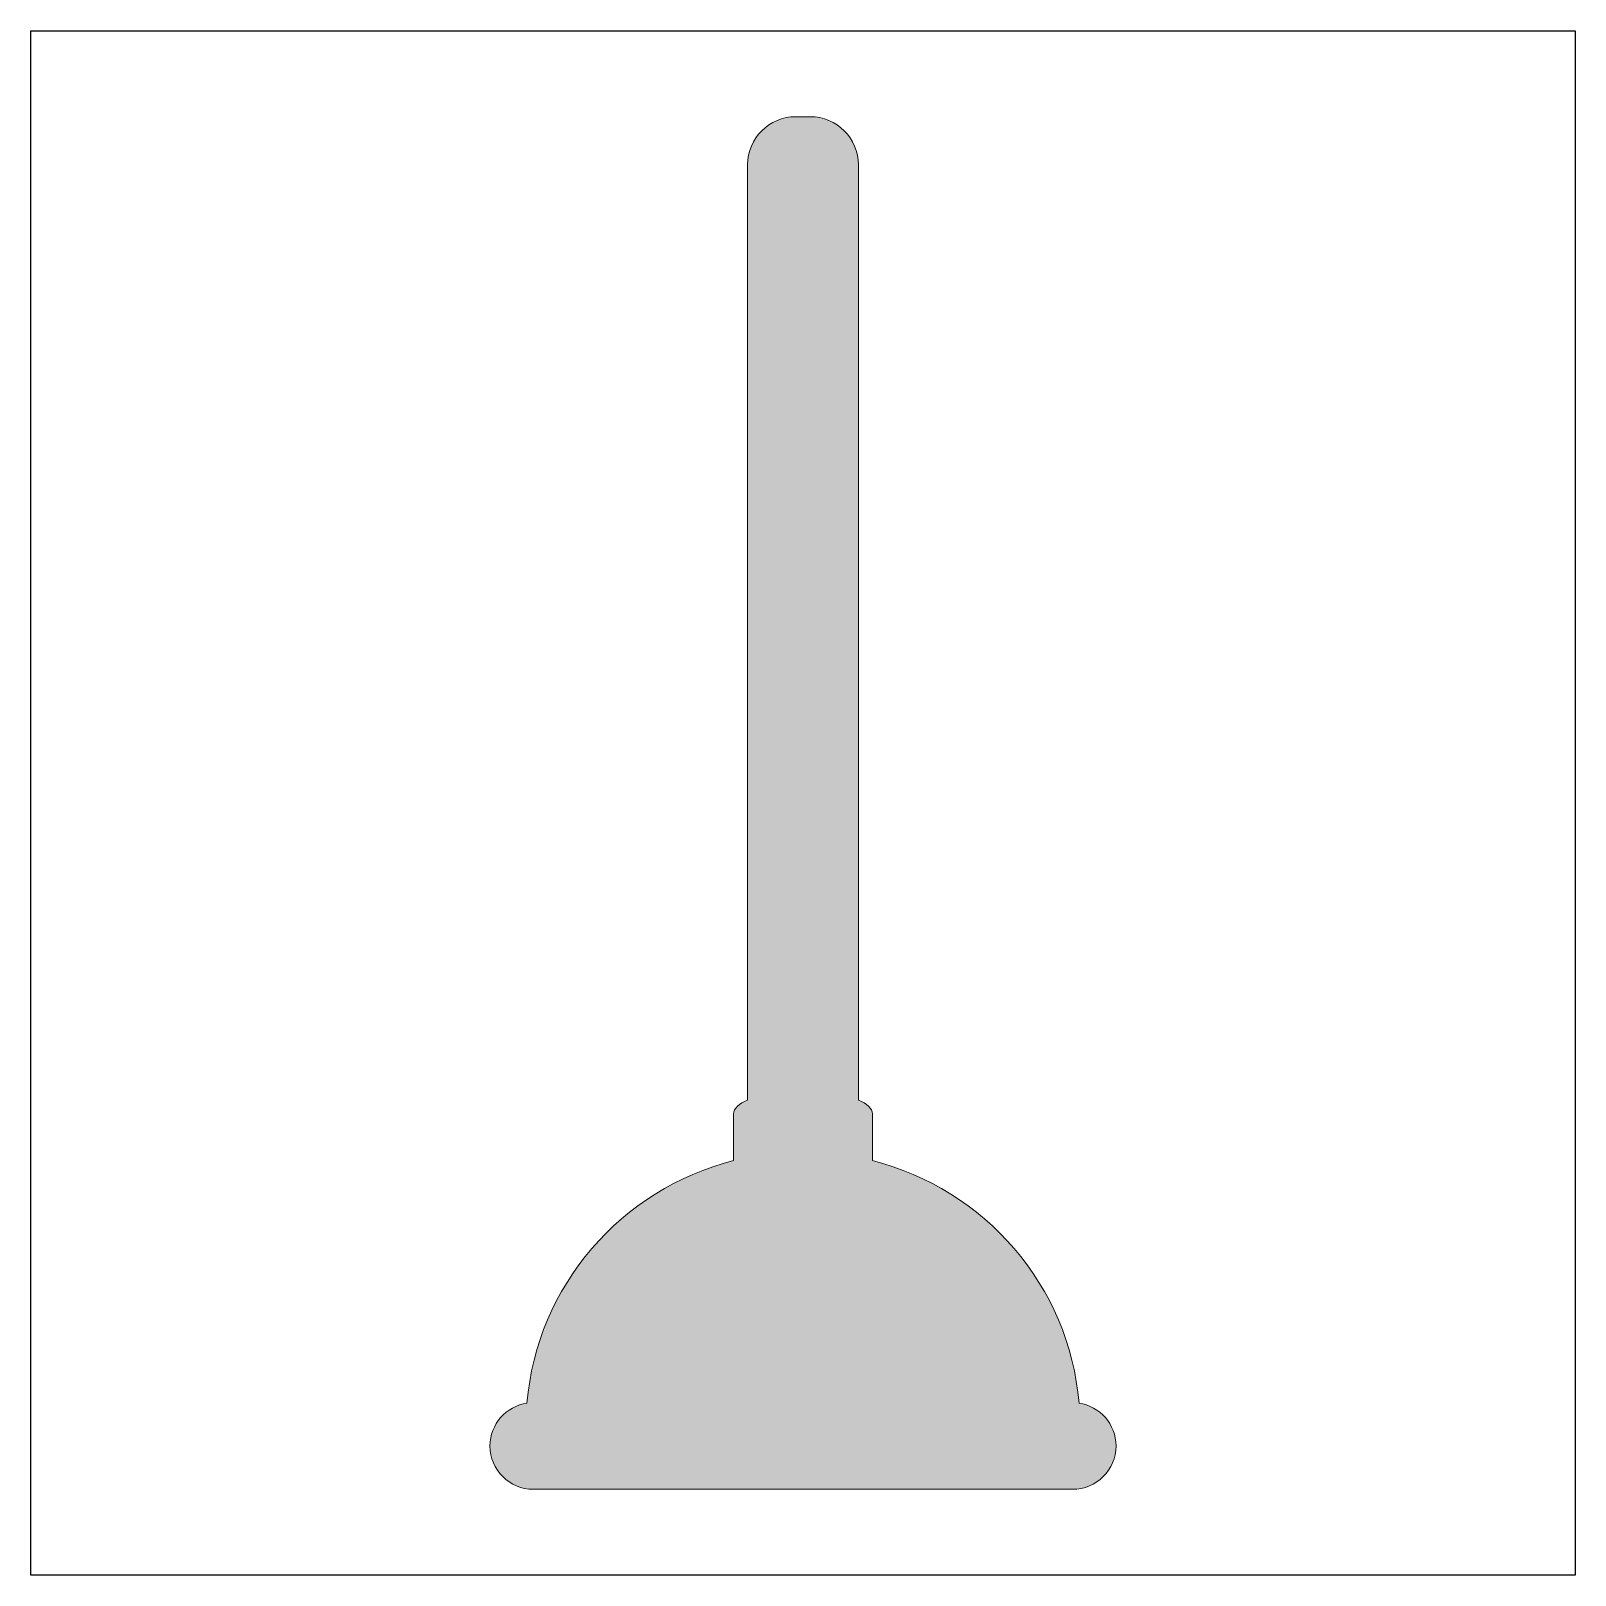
# Model space of a CAD drawing. Header units: inches. Extents: x 0 to 114, y 0 to 114.
import ezdxf

# ---------------------------------------------------------------- set-up
doc = ezdxf.new("R2010")
doc.units = ezdxf.units.IN
doc.header["$MEASUREMENT"] = 0
doc.layers.add('Image Background', color=7, linetype='Continuous')
doc.layers.add('Layer 1', color=7, linetype='Continuous')
picture_1 = doc.add_image_def('image1.png', size_in_pixel=(1350, 1350))

msp = doc.modelspace()

# ---------------------------------------------------------------- hatches: boundary and pattern name
at = {"layer": 'Layer 1', "true_color": 0x51c8f7}
h = msp.add_hatch(color=151, dxfattribs=at)
h.dxf.hatch_style = 2
edge = h.paths.add_edge_path()
edge.add_spline(control_points=[(77.58, 12.73), (76.86, 21.42), (70.6, 28.56), (62.29, 30.68), (62.29, 30.68), (62.29, 34.14), (62.29, 34.14), (62.29, 34.54), (61.89, 34.9), (61.25, 35.16), (61.25, 35.16), (61.25, 104.38), (61.25, 104.38), (61.25, 106.35), (59.65, 107.95), (57.68, 107.95), (57.68, 107.95), (56.62, 107.95), (56.62, 107.95), (54.65, 107.95), (53.05, 106.35), (53.05, 104.38), (53.05, 104.38), (53.05, 35.16), (53.05, 35.16), (52.41, 34.9), (52.01, 34.54), (52.01, 34.14), (52.01, 34.14), (52.01, 30.68), (52.01, 30.68), (43.7, 28.56), (37.44, 21.42), (36.72, 12.73), (35.17, 12.5), (33.98, 11.17), (33.98, 9.56), (33.98, 7.79), (35.42, 6.35), (37.19, 6.35), (37.19, 6.35), (77.1, 6.35), (77.1, 6.35), (78.88, 6.35), (80.32, 7.79), (80.32, 9.56), (80.32, 11.17), (79.13, 12.5), (77.58, 12.73)], knot_values=[0, 0, 0, 0, 1, 1, 1, 2, 2, 2, 3, 3, 3, 4, 4, 4, 5, 5, 5, 6, 6, 6, 7, 7, 7, 8, 8, 8, 9, 9, 9, 10, 10, 10, 11, 11, 11, 12, 12, 12, 13, 13, 13, 14, 14, 14, 15, 15, 15, 16, 16, 16, 16], degree=3, periodic=1)

# ---------------------------------------------------------------- linework, layer by layer
at = {"layer": 'Layer 1', "lineweight": 0}
msp.add_open_spline([(77.58, 12.73), (76.86, 21.42), (70.6, 28.56), (62.29, 30.68), (62.29, 30.68), (62.29, 34.14), (62.29, 34.14), (62.29, 34.54), (61.89, 34.9), (61.25, 35.16), (61.25, 35.16), (61.25, 104.38), (61.25, 104.38), (61.25, 106.35), (59.65, 107.95), (57.68, 107.95), (57.68, 107.95), (56.62, 107.95), (56.62, 107.95), (54.65, 107.95), (53.05, 106.35), (53.05, 104.38), (53.05, 104.38), (53.05, 35.16), (53.05, 35.16), (52.41, 34.9), (52.01, 34.54), (52.01, 34.14), (52.01, 34.14), (52.01, 30.68), (52.01, 30.68), (43.7, 28.56), (37.44, 21.42), (36.72, 12.73), (35.17, 12.5), (33.98, 11.17), (33.98, 9.56), (33.98, 7.79), (35.42, 6.35), (37.19, 6.35), (37.19, 6.35), (77.1, 6.35), (77.1, 6.35), (78.88, 6.35), (80.32, 7.79), (80.32, 9.56), (80.32, 11.17), (79.13, 12.5), (77.58, 12.73)], degree=3, knots=[0, 0, 0, 0, 1, 1, 1, 2, 2, 2, 3, 3, 3, 4, 4, 4, 5, 5, 5, 6, 6, 6, 7, 7, 7, 8, 8, 8, 9, 9, 9, 10, 10, 10, 11, 11, 11, 12, 12, 12, 13, 13, 13, 14, 14, 14, 15, 15, 15, 16, 16, 16, 16], dxfattribs=at)

# ---------------------------------------------------------------- pictures from other files: only their frames are drawn
at = {"layer": 'Image Background'}
image = msp.add_image(picture_1, insert=(0, 0), size_in_units=(114.3, 114.3), dxfattribs=at)

doc.saveas('drawing.dxf')
